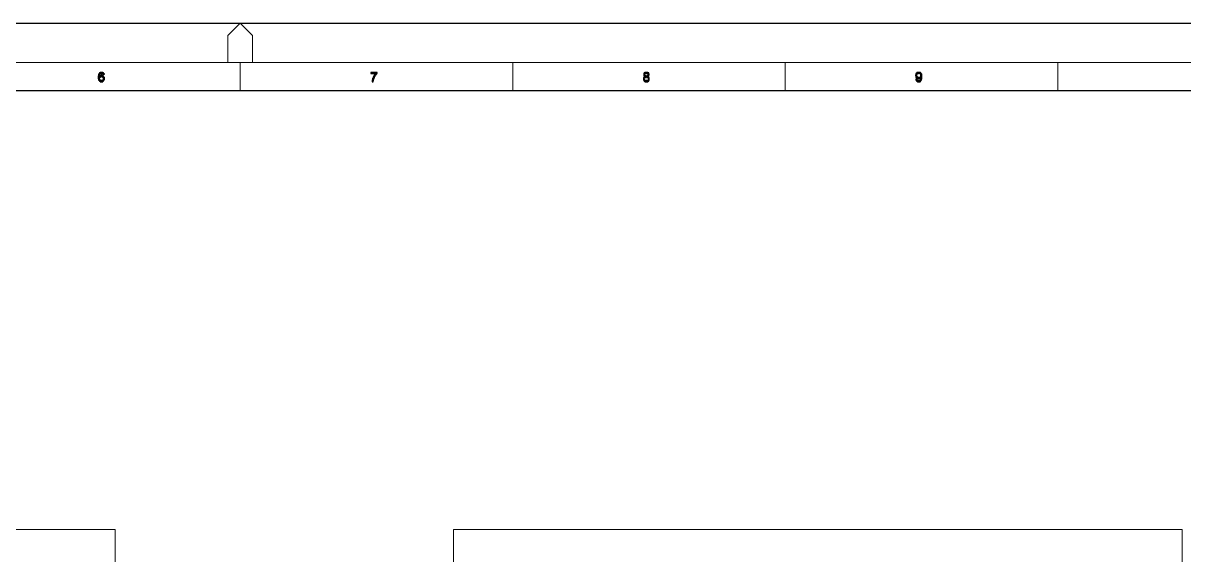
# Model space of a CAD drawing. Header units: millimetres. Extents: x 3 to 291, y 6 to 496.
# Drawn here: x 128.6 to 228.4, y 450.7 to 496.4 of the extents above; entities that cross this region are included whole.
import ezdxf

# ---------------------------------------------------------------- set-up
doc = ezdxf.new("R2010")
doc.units = ezdxf.units.MM
doc.layers.get('0').update_dxf_attribs({"linetype": 'CONTINUOUS'})

msp = doc.modelspace()

# ---------------------------------------------------------------- hatches: boundary and pattern name
for points in [[(135.137, 492.154), (135.104, 492.105), (135.104, 492.055), (135.054, 492.022), (135.054, 491.972), (135.054, 491.939), (135.054, 491.89), (135.021, 491.89), (135.021, 491.857), (135.021, 491.807), (135.021, 491.757), (135.021, 491.724), (135.021, 491.675), (135.054, 491.642), (135.054, 491.592), (135.054, 491.559), (135.054, 491.509), (135.104, 491.509), (135.104, 491.476), (135.137, 491.426), (135.187, 491.426), (135.187, 491.377), (135.22, 491.377), (135.269, 491.377), (135.319, 491.377), (135.302, 491.377), (135.352, 491.377), (135.402, 491.377), (135.435, 491.377), (135.435, 491.426), (135.484, 491.426), (135.484, 491.476), (135.319, 491.476), (135.302, 491.476), (135.269, 491.476), (135.22, 491.476), (135.22, 491.509), (135.187, 491.509), (135.187, 491.559), (135.137, 491.592), (135.137, 491.642), (135.137, 491.675), (135.137, 491.724), (135.187, 491.757), (135.22, 491.807), (135.137, 491.807), (135.137, 491.857), (135.137, 491.89), (135.137, 491.939), (135.137, 491.972), (135.137, 492.022), (135.187, 492.022), (135.187, 492.055), (135.22, 492.105), (135.269, 492.105), (135.319, 492.105), (135.319, 492.154)], [(135.319, 492.188), (135.302, 492.188), (135.269, 492.188), (135.22, 492.188), (135.187, 492.188), (135.187, 492.154), (135.137, 492.154), (135.137, 492.138), (135.319, 492.154), (135.302, 492.138), (135.352, 492.105), (135.402, 492.105), (135.435, 492.105), (135.435, 492.055), (135.435, 492.022), (135.435, 491.972), (135.567, 492.022), (135.567, 492.055), (135.517, 492.055), (135.517, 492.105), (135.484, 492.154), (135.484, 492.138), (135.435, 492.188), (135.402, 492.188), (135.352, 492.188)], [(135.319, 491.939), (135.302, 491.939), (135.269, 491.939), (135.269, 491.89), (135.22, 491.89), (135.187, 491.89), (135.187, 491.857), (135.137, 491.857), (135.137, 491.807), (135.22, 491.807), (135.269, 491.807), (135.319, 491.857), (135.484, 491.857), (135.435, 491.89), (135.402, 491.89), (135.352, 491.939)], [(135.484, 491.857), (135.319, 491.857), (135.302, 491.857), (135.352, 491.807), (135.402, 491.807), (135.435, 491.757), (135.435, 491.724), (135.484, 491.675), (135.484, 491.642), (135.484, 491.592), (135.435, 491.559), (135.435, 491.509), (135.402, 491.509), (135.402, 491.476), (135.352, 491.476), (135.319, 491.476), (135.484, 491.476), (135.517, 491.476), (135.517, 491.509), (135.567, 491.559), (135.567, 491.592), (135.567, 491.642), (135.567, 491.675), (135.567, 491.724), (135.567, 491.757), (135.517, 491.807)], [(159.027, 492.188), (158.481, 492.188), (158.481, 492.105), (158.895, 492.105), (158.895, 492.055), (158.862, 492.055), (158.862, 492.022), (158.812, 492.022), (158.812, 491.972), (158.779, 491.972), (158.779, 491.939), (158.779, 491.89), (158.73, 491.857), (158.73, 491.807), (158.697, 491.807), (158.697, 491.757), (158.697, 491.724), (158.647, 491.675), (158.647, 491.642), (158.647, 491.592), (158.647, 491.559), (158.614, 491.559), (158.614, 491.509), (158.597, 491.509), (158.614, 491.476), (158.597, 491.476), (158.614, 491.426), (158.597, 491.426), (158.614, 491.377), (158.597, 491.377), (158.697, 491.377), (158.697, 491.426), (158.73, 491.476), (158.73, 491.509), (158.73, 491.559), (158.73, 491.592), (158.73, 491.642), (158.779, 491.642), (158.779, 491.675), (158.779, 491.724), (158.812, 491.757), (158.812, 491.807), (158.862, 491.857), (158.862, 491.89), (158.895, 491.939), (158.895, 491.972), (158.945, 491.972), (158.945, 492.022), (158.994, 492.055), (158.994, 492.105), (159.027, 492.105)], [(182.19, 492.188), (182.157, 492.188), (182.107, 492.188), (182.074, 492.188), (182.025, 492.154), (182.025, 492.138), (181.991, 492.105), (181.991, 492.055), (181.991, 492.022), (181.991, 491.972), (181.991, 491.939), (181.991, 491.89), (182.025, 491.89), (182.025, 491.857), (182.074, 491.857), (182.074, 491.807), (182.025, 491.807), (181.991, 491.807), (181.991, 491.757), (181.942, 491.724), (181.942, 491.675), (181.942, 491.642), (181.942, 491.592), (181.942, 491.559), (181.942, 491.509), (181.991, 491.509), (181.991, 491.476), (182.025, 491.426), (182.19, 491.476), (182.157, 491.476), (182.107, 491.476), (182.074, 491.509), (182.074, 491.559), (182.025, 491.559), (182.025, 491.592), (182.025, 491.642), (182.025, 491.675), (182.074, 491.724), (182.107, 491.757), (182.157, 491.757), (182.19, 491.757), (182.19, 491.807), (182.405, 491.807), (182.372, 491.807), (182.322, 491.807), (182.322, 491.857), (182.372, 491.857), (182.19, 491.857), (182.157, 491.89), (182.107, 491.89), (182.107, 491.939), (182.074, 491.939), (182.074, 491.972), (182.074, 492.022), (182.074, 492.055), (182.107, 492.105), (182.157, 492.105), (182.19, 492.105), (182.19, 492.154), (182.405, 492.154), (182.372, 492.154), (182.372, 492.138), (182.322, 492.188), (182.289, 492.188), (182.24, 492.188)], [(182.405, 491.807), (182.19, 491.807), (182.24, 491.807), (182.24, 491.757), (182.289, 491.757), (182.322, 491.757), (182.322, 491.724), (182.372, 491.724), (182.372, 491.675), (182.372, 491.642), (182.372, 491.592), (182.372, 491.559), (182.322, 491.509), (182.289, 491.476), (182.24, 491.476), (182.19, 491.476), (182.025, 491.426), (182.074, 491.426), (182.074, 491.377), (182.107, 491.377), (182.157, 491.377), (182.19, 491.377), (182.24, 491.377), (182.289, 491.377), (182.322, 491.377), (182.372, 491.426), (182.405, 491.426), (182.405, 491.476), (182.455, 491.509), (182.455, 491.559), (182.455, 491.592), (182.455, 491.642), (182.455, 491.675), (182.455, 491.724), (182.455, 491.757), (182.405, 491.757)], [(182.405, 492.154), (182.19, 492.154), (182.19, 492.138), (182.24, 492.105), (182.289, 492.105), (182.322, 492.055), (182.322, 492.022), (182.322, 491.972), (182.322, 491.939), (182.289, 491.89), (182.24, 491.89), (182.19, 491.857), (182.372, 491.857), (182.405, 491.89), (182.405, 491.939), (182.455, 491.939), (182.455, 491.972), (182.455, 492.022), (182.455, 492.055), (182.405, 492.055), (182.405, 492.105)], [(205.452, 492.154), (205.452, 492.105), (205.402, 492.105), (205.402, 492.055), (205.402, 492.022), (205.402, 491.972), (205.369, 491.972), (205.369, 491.939), (205.369, 491.89), (205.402, 491.89), (205.402, 491.857), (205.402, 491.807), (205.402, 491.757), (205.452, 491.757), (205.452, 491.724), (205.667, 491.757), (205.617, 491.757), (205.584, 491.757), (205.534, 491.807), (205.485, 491.857), (205.485, 491.89), (205.485, 491.939), (205.485, 491.972), (205.485, 492.022), (205.534, 492.055), (205.534, 492.105), (205.584, 492.105), (205.617, 492.105), (205.667, 492.154)], [(205.485, 491.592), (205.402, 491.592), (205.402, 491.559), (205.402, 491.509), (205.452, 491.476), (205.452, 491.426), (205.485, 491.426), (205.534, 491.377), (205.584, 491.377), (205.617, 491.377), (205.667, 491.377), (205.7, 491.377), (205.75, 491.377), (205.783, 491.426), (205.832, 491.426), (205.617, 491.476), (205.584, 491.476), (205.534, 491.476), (205.534, 491.509), (205.485, 491.559)], [(205.667, 492.188), (205.617, 492.188), (205.584, 492.188), (205.534, 492.188), (205.485, 492.188), (205.485, 492.154), (205.485, 492.138), (205.452, 492.154), (205.667, 492.154), (205.667, 492.138), (205.7, 492.105), (205.75, 492.105), (205.75, 492.055), (205.783, 492.055), (205.783, 492.022), (205.783, 491.972), (205.832, 491.939), (205.783, 491.89), (205.783, 491.857), (205.783, 491.807), (205.75, 491.807), (205.75, 491.757), (205.832, 491.757), (205.832, 491.724), (205.832, 491.675), (205.832, 491.642), (205.783, 491.642), (205.783, 491.592), (205.783, 491.559), (205.75, 491.509), (205.7, 491.476), (205.667, 491.476), (205.617, 491.476), (205.832, 491.426), (205.832, 491.476), (205.865, 491.509), (205.865, 491.559), (205.865, 491.592), (205.915, 491.592), (205.915, 491.642), (205.915, 491.675), (205.915, 491.724), (205.915, 491.757), (205.915, 491.807), (205.915, 491.857), (205.915, 491.89), (205.915, 491.939), (205.915, 491.972), (205.915, 492.022), (205.865, 492.055), (205.865, 492.105), (205.832, 492.105), (205.832, 492.154), (205.783, 492.154), (205.783, 492.138), (205.783, 492.188), (205.75, 492.188), (205.7, 492.188)], [(205.75, 491.757), (205.7, 491.757), (205.667, 491.757), (205.452, 491.724), (205.485, 491.724), (205.485, 491.675), (205.534, 491.675), (205.584, 491.675), (205.617, 491.675), (205.667, 491.675), (205.7, 491.675), (205.75, 491.675), (205.75, 491.724), (205.783, 491.724), (205.783, 491.757), (205.832, 491.757)]]:
    msp.add_hatch(color=7).paths.add_polyline_path(points)

# ---------------------------------------------------------------- linework, layer by layer
at = {"color": 7, "linetype": 'Continuous', "lineweight": 25}
for points in [[(3.044, 496.423), (291.468, 496.423), (291.468, 292.692), (3.044, 292.692)], [(9.017, 490.616), (285.495, 490.616), (285.495, 298.764), (9.017, 298.764)]]:
    msp.add_lwpolyline(points, close=True, dxfattribs=at)
at = {"color": 7, "linetype": 'Continuous', "lineweight": 5}
for points in [[(146.189, 493.031), (146.189, 495.364), (147.248, 496.423), (148.306, 495.364), (148.306, 493.031)], [(147.248, 490.583), (147.248, 493.031), (147.248, 493.031)], [(170.724, 490.583), (170.724, 493.031), (170.724, 493.031)], [(194.135, 490.583), (194.135, 493.031), (194.135, 493.031)], [(217.612, 490.583), (217.612, 493.031), (217.612, 493.031)]]:
    msp.add_lwpolyline(points, dxfattribs=at)
msp.add_lwpolyline([(6.552, 493.031), (287.96, 493.031), (287.96, 296.265), (6.552, 296.265)], close=True, dxfattribs=at)
at = {"color": 7, "linetype": 'Continuous', "lineweight": -2}
for points in [[(135.137, 492.154), (135.104, 492.105), (135.104, 492.105), (135.104, 492.105), (135.104, 492.105), (135.104, 492.055), (135.104, 492.055), (135.054, 492.022), (135.054, 492.022), (135.054, 491.972), (135.054, 491.972), (135.054, 491.939), (135.054, 491.939), (135.054, 491.89), (135.021, 491.89), (135.021, 491.857), (135.021, 491.807), (135.021, 491.807), (135.021, 491.757), (135.021, 491.757), (135.021, 491.724), (135.021, 491.724), (135.021, 491.675), (135.054, 491.642), (135.054, 491.642), (135.054, 491.592), (135.054, 491.592), (135.054, 491.559), (135.054, 491.559), (135.054, 491.509), (135.104, 491.509), (135.104, 491.509), (135.104, 491.476), (135.104, 491.476), (135.104, 491.476), (135.137, 491.426), (135.137, 491.426), (135.187, 491.426), (135.187, 491.377), (135.187, 491.377), (135.22, 491.377), (135.22, 491.377), (135.269, 491.377), (135.319, 491.377), (135.302, 491.377), (135.302, 491.377), (135.352, 491.377), (135.352, 491.377), (135.402, 491.377), (135.402, 491.377), (135.435, 491.377), (135.435, 491.426), (135.435, 491.426), (135.484, 491.426), (135.484, 491.426), (135.484, 491.476), (135.319, 491.476), (135.302, 491.476), (135.269, 491.476), (135.269, 491.476), (135.22, 491.476), (135.22, 491.476), (135.22, 491.509), (135.187, 491.509), (135.187, 491.509), (135.187, 491.559), (135.187, 491.559), (135.137, 491.592), (135.137, 491.592), (135.137, 491.642), (135.137, 491.642), (135.137, 491.642), (135.137, 491.675), (135.137, 491.724), (135.137, 491.724), (135.187, 491.757), (135.187, 491.757), (135.187, 491.757), (135.22, 491.807), (135.22, 491.807), (135.137, 491.807), (135.137, 491.807), (135.137, 491.857), (135.137, 491.89), (135.137, 491.89), (135.137, 491.939), (135.137, 491.939), (135.137, 491.972), (135.137, 491.972), (135.137, 492.022), (135.187, 492.022), (135.187, 492.022), (135.187, 492.055), (135.187, 492.055), (135.22, 492.105), (135.22, 492.105), (135.269, 492.105), (135.269, 492.105), (135.319, 492.105), (135.319, 492.154)], [(135.319, 492.188), (135.302, 492.188), (135.269, 492.188), (135.269, 492.188), (135.22, 492.188), (135.22, 492.188), (135.187, 492.188), (135.187, 492.188), (135.187, 492.154), (135.137, 492.154), (135.137, 492.138), (135.319, 492.154), (135.302, 492.138), (135.352, 492.105), (135.352, 492.105), (135.402, 492.105), (135.402, 492.105), (135.435, 492.105), (135.435, 492.055), (135.435, 492.055), (135.435, 492.055), (135.435, 492.022), (135.435, 491.972), (135.567, 492.022), (135.567, 492.022), (135.567, 492.055), (135.517, 492.055), (135.517, 492.105), (135.517, 492.105), (135.517, 492.105), (135.484, 492.154), (135.484, 492.138), (135.484, 492.138), (135.435, 492.188), (135.435, 492.188), (135.402, 492.188), (135.402, 492.188), (135.352, 492.188), (135.352, 492.188)], [(135.319, 491.939), (135.302, 491.939), (135.302, 491.939), (135.269, 491.939), (135.269, 491.89), (135.22, 491.89), (135.22, 491.89), (135.22, 491.89), (135.187, 491.89), (135.187, 491.857), (135.137, 491.857), (135.137, 491.857), (135.137, 491.807), (135.22, 491.807), (135.22, 491.807), (135.269, 491.807), (135.269, 491.807), (135.319, 491.857), (135.484, 491.857), (135.484, 491.857), (135.484, 491.857), (135.435, 491.89), (135.435, 491.89), (135.402, 491.89), (135.402, 491.89), (135.352, 491.939), (135.352, 491.939)], [(135.484, 491.857), (135.319, 491.857), (135.302, 491.857), (135.352, 491.807), (135.352, 491.807), (135.402, 491.807), (135.402, 491.807), (135.435, 491.757), (135.435, 491.757), (135.435, 491.757), (135.435, 491.724), (135.435, 491.724), (135.484, 491.675), (135.484, 491.675), (135.484, 491.642), (135.484, 491.642), (135.484, 491.592), (135.484, 491.592), (135.435, 491.559), (135.435, 491.559), (135.435, 491.509), (135.435, 491.509), (135.402, 491.509), (135.402, 491.476), (135.402, 491.476), (135.352, 491.476), (135.352, 491.476), (135.319, 491.476), (135.484, 491.476), (135.517, 491.476), (135.517, 491.476), (135.517, 491.509), (135.517, 491.509), (135.567, 491.559), (135.567, 491.559), (135.567, 491.592), (135.567, 491.592), (135.567, 491.642), (135.567, 491.642), (135.567, 491.675), (135.567, 491.675), (135.567, 491.724), (135.567, 491.724), (135.567, 491.757), (135.567, 491.757), (135.517, 491.807), (135.517, 491.807), (135.517, 491.807)], [(159.027, 492.188), (158.481, 492.188), (158.481, 492.105), (158.895, 492.105), (158.895, 492.055), (158.862, 492.055), (158.862, 492.055), (158.862, 492.022), (158.812, 492.022), (158.812, 491.972), (158.812, 491.972), (158.779, 491.972), (158.779, 491.939), (158.779, 491.939), (158.779, 491.89), (158.73, 491.857), (158.73, 491.857), (158.73, 491.857), (158.73, 491.807), (158.697, 491.807), (158.697, 491.757), (158.697, 491.757), (158.697, 491.724), (158.697, 491.724), (158.647, 491.675), (158.647, 491.675), (158.647, 491.642), (158.647, 491.642), (158.647, 491.592), (158.647, 491.592), (158.647, 491.559), (158.614, 491.559), (158.614, 491.509), (158.597, 491.509), (158.614, 491.476), (158.597, 491.476), (158.614, 491.426), (158.597, 491.426), (158.614, 491.377), (158.597, 491.377), (158.697, 491.377), (158.697, 491.377), (158.697, 491.426), (158.697, 491.426), (158.73, 491.476), (158.73, 491.509), (158.73, 491.509), (158.73, 491.559), (158.73, 491.559), (158.73, 491.592), (158.73, 491.592), (158.73, 491.592), (158.73, 491.642), (158.779, 491.642), (158.779, 491.675), (158.779, 491.675), (158.779, 491.724), (158.779, 491.724), (158.812, 491.757), (158.812, 491.757), (158.812, 491.807), (158.812, 491.807), (158.862, 491.857), (158.862, 491.857), (158.862, 491.89), (158.862, 491.89), (158.895, 491.939), (158.895, 491.939), (158.895, 491.972), (158.945, 491.972), (158.945, 492.022), (158.945, 492.022), (158.945, 492.022), (158.994, 492.055), (158.994, 492.055), (158.994, 492.105), (159.027, 492.105)], [(182.19, 492.188), (182.19, 492.188), (182.157, 492.188), (182.157, 492.188), (182.107, 492.188), (182.107, 492.188), (182.074, 492.188), (182.074, 492.188), (182.025, 492.154), (182.025, 492.138), (182.025, 492.138), (181.991, 492.105), (181.991, 492.105), (181.991, 492.105), (181.991, 492.055), (181.991, 492.055), (181.991, 492.022), (181.991, 492.022), (181.991, 491.972), (181.991, 491.972), (181.991, 491.939), (181.991, 491.939), (181.991, 491.89), (181.991, 491.89), (182.025, 491.89), (182.025, 491.857), (182.025, 491.857), (182.074, 491.857), (182.074, 491.857), (182.074, 491.857), (182.074, 491.807), (182.025, 491.807), (182.025, 491.807), (181.991, 491.807), (181.991, 491.757), (181.991, 491.757), (181.991, 491.757), (181.942, 491.724), (181.942, 491.724), (181.942, 491.675), (181.942, 491.675), (181.942, 491.642), (181.942, 491.642), (181.942, 491.592), (181.942, 491.592), (181.942, 491.559), (181.942, 491.559), (181.942, 491.509), (181.991, 491.509), (181.991, 491.476), (181.991, 491.476), (182.025, 491.426), (182.19, 491.476), (182.19, 491.476), (182.157, 491.476), (182.157, 491.476), (182.107, 491.476), (182.107, 491.476), (182.074, 491.509), (182.074, 491.509), (182.074, 491.559), (182.025, 491.559), (182.025, 491.592), (182.025, 491.592), (182.025, 491.642), (182.025, 491.642), (182.025, 491.675), (182.025, 491.675), (182.074, 491.724), (182.074, 491.724), (182.074, 491.724), (182.107, 491.757), (182.107, 491.757), (182.107, 491.757), (182.157, 491.757), (182.19, 491.757), (182.19, 491.807), (182.405, 491.807), (182.372, 491.807), (182.372, 491.807), (182.322, 491.807), (182.322, 491.857), (182.322, 491.857), (182.322, 491.857), (182.372, 491.857), (182.372, 491.857), (182.19, 491.857), (182.19, 491.857), (182.157, 491.89), (182.157, 491.89), (182.107, 491.89), (182.107, 491.89), (182.107, 491.939), (182.074, 491.939), (182.074, 491.972), (182.074, 491.972), (182.074, 492.022), (182.074, 492.022), (182.074, 492.022), (182.074, 492.055), (182.074, 492.055), (182.107, 492.105), (182.107, 492.105), (182.157, 492.105), (182.157, 492.105), (182.19, 492.105), (182.19, 492.154), (182.405, 492.154), (182.372, 492.154), (182.372, 492.138), (182.372, 492.138), (182.322, 492.188), (182.322, 492.188), (182.289, 492.188), (182.289, 492.188), (182.24, 492.188), (182.24, 492.188)], [(182.405, 491.807), (182.19, 491.807), (182.24, 491.807), (182.24, 491.757), (182.289, 491.757), (182.289, 491.757), (182.322, 491.757), (182.322, 491.724), (182.322, 491.724), (182.372, 491.724), (182.372, 491.675), (182.372, 491.675), (182.372, 491.642), (182.372, 491.642), (182.372, 491.592), (182.372, 491.592), (182.372, 491.559), (182.372, 491.559), (182.322, 491.509), (182.322, 491.509), (182.322, 491.509), (182.289, 491.476), (182.289, 491.476), (182.24, 491.476), (182.24, 491.476), (182.19, 491.476), (182.025, 491.426), (182.025, 491.426), (182.025, 491.426), (182.074, 491.426), (182.074, 491.377), (182.074, 491.377), (182.107, 491.377), (182.107, 491.377), (182.157, 491.377), (182.19, 491.377), (182.19, 491.377), (182.19, 491.377), (182.24, 491.377), (182.289, 491.377), (182.289, 491.377), (182.322, 491.377), (182.322, 491.377), (182.372, 491.426), (182.372, 491.426), (182.372, 491.426), (182.405, 491.426), (182.405, 491.476), (182.405, 491.476), (182.455, 491.509), (182.455, 491.509), (182.455, 491.559), (182.455, 491.559), (182.455, 491.592), (182.455, 491.592), (182.455, 491.642), (182.455, 491.642), (182.455, 491.642), (182.455, 491.675), (182.455, 491.675), (182.455, 491.724), (182.455, 491.724), (182.455, 491.757), (182.405, 491.757), (182.405, 491.757)], [(182.405, 492.154), (182.19, 492.154), (182.19, 492.138), (182.24, 492.105), (182.289, 492.105), (182.289, 492.105), (182.289, 492.105), (182.322, 492.055), (182.322, 492.055), (182.322, 492.055), (182.322, 492.022), (182.322, 491.972), (182.322, 491.972), (182.322, 491.972), (182.322, 491.939), (182.322, 491.939), (182.289, 491.89), (182.289, 491.89), (182.289, 491.89), (182.24, 491.89), (182.24, 491.89), (182.19, 491.857), (182.372, 491.857), (182.405, 491.89), (182.405, 491.89), (182.405, 491.89), (182.405, 491.939), (182.455, 491.939), (182.455, 491.972), (182.455, 491.972), (182.455, 492.022), (182.455, 492.022), (182.455, 492.055), (182.405, 492.055), (182.405, 492.105), (182.405, 492.105)], [(205.452, 492.154), (205.452, 492.105), (205.452, 492.105), (205.402, 492.105), (205.402, 492.055), (205.402, 492.055), (205.402, 492.022), (205.402, 492.022), (205.402, 491.972), (205.369, 491.972), (205.369, 491.939), (205.369, 491.939), (205.369, 491.89), (205.402, 491.89), (205.402, 491.857), (205.402, 491.857), (205.402, 491.807), (205.402, 491.807), (205.402, 491.757), (205.452, 491.757), (205.452, 491.724), (205.667, 491.757), (205.617, 491.757), (205.617, 491.757), (205.584, 491.757), (205.584, 491.757), (205.534, 491.807), (205.534, 491.807), (205.534, 491.807), (205.534, 491.807), (205.485, 491.857), (205.485, 491.857), (205.485, 491.89), (205.485, 491.89), (205.485, 491.939), (205.485, 491.939), (205.485, 491.972), (205.485, 491.972), (205.485, 492.022), (205.485, 492.022), (205.534, 492.055), (205.534, 492.055), (205.534, 492.105), (205.584, 492.105), (205.584, 492.105), (205.617, 492.105), (205.617, 492.105), (205.667, 492.154)], [(205.485, 491.592), (205.402, 491.592), (205.402, 491.559), (205.402, 491.559), (205.402, 491.509), (205.402, 491.509), (205.452, 491.476), (205.452, 491.476), (205.452, 491.426), (205.485, 491.426), (205.485, 491.426), (205.485, 491.426), (205.534, 491.377), (205.534, 491.377), (205.584, 491.377), (205.584, 491.377), (205.617, 491.377), (205.617, 491.377), (205.617, 491.377), (205.667, 491.377), (205.7, 491.377), (205.7, 491.377), (205.75, 491.377), (205.75, 491.377), (205.783, 491.426), (205.783, 491.426), (205.783, 491.426), (205.832, 491.426), (205.617, 491.476), (205.617, 491.476), (205.617, 491.476), (205.584, 491.476), (205.584, 491.476), (205.534, 491.476), (205.534, 491.509), (205.534, 491.509), (205.485, 491.559), (205.485, 491.559)], [(205.667, 492.188), (205.617, 492.188), (205.617, 492.188), (205.584, 492.188), (205.584, 492.188), (205.534, 492.188), (205.534, 492.188), (205.485, 492.188), (205.485, 492.154), (205.485, 492.138), (205.452, 492.154), (205.667, 492.154), (205.667, 492.138), (205.7, 492.105), (205.7, 492.105), (205.75, 492.105), (205.75, 492.105), (205.75, 492.055), (205.783, 492.055), (205.783, 492.055), (205.783, 492.022), (205.783, 492.022), (205.783, 491.972), (205.783, 491.972), (205.832, 491.939), (205.832, 491.939), (205.783, 491.89), (205.783, 491.89), (205.783, 491.857), (205.783, 491.857), (205.783, 491.807), (205.75, 491.807), (205.75, 491.807), (205.75, 491.757), (205.832, 491.757), (205.832, 491.757), (205.832, 491.724), (205.832, 491.724), (205.832, 491.675), (205.832, 491.675), (205.832, 491.642), (205.783, 491.642), (205.783, 491.592), (205.783, 491.592), (205.783, 491.559), (205.783, 491.559), (205.783, 491.559), (205.75, 491.509), (205.75, 491.509), (205.75, 491.509), (205.7, 491.476), (205.7, 491.476), (205.667, 491.476), (205.667, 491.476), (205.617, 491.476), (205.832, 491.426), (205.832, 491.476), (205.832, 491.476), (205.865, 491.509), (205.865, 491.509), (205.865, 491.559), (205.865, 491.559), (205.865, 491.559), (205.865, 491.592), (205.915, 491.592), (205.915, 491.642), (205.915, 491.642), (205.915, 491.675), (205.915, 491.675), (205.915, 491.724), (205.915, 491.724), (205.915, 491.757), (205.915, 491.757), (205.915, 491.807), (205.915, 491.807), (205.915, 491.857), (205.915, 491.89), (205.915, 491.89), (205.915, 491.939), (205.915, 491.939), (205.915, 491.972), (205.915, 491.972), (205.915, 492.022), (205.915, 492.022), (205.865, 492.055), (205.865, 492.055), (205.865, 492.055), (205.865, 492.105), (205.865, 492.105), (205.832, 492.105), (205.832, 492.154), (205.783, 492.154), (205.783, 492.138), (205.783, 492.188), (205.75, 492.188), (205.75, 492.188), (205.7, 492.188), (205.7, 492.188)], [(205.75, 491.757), (205.7, 491.757), (205.7, 491.757), (205.667, 491.757), (205.667, 491.757), (205.452, 491.724), (205.452, 491.724), (205.485, 491.724), (205.485, 491.675), (205.534, 491.675), (205.534, 491.675), (205.584, 491.675), (205.584, 491.675), (205.617, 491.675), (205.617, 491.675), (205.617, 491.675), (205.667, 491.675), (205.667, 491.675), (205.7, 491.675), (205.7, 491.675), (205.75, 491.675), (205.75, 491.675), (205.75, 491.724), (205.783, 491.724), (205.783, 491.724), (205.783, 491.757), (205.832, 491.757)]]:
    msp.add_lwpolyline(points, close=True, dxfattribs=at)
at = {"color": 7, "linetype": 'Continuous', "lineweight": 20}
for points in [[(73.773, 358.738), (136.494, 358.738), (136.494, 452.844), (73.773, 452.844)], [(165.596, 358.738), (228.317, 358.738), (228.317, 452.844), (165.596, 452.844)]]:
    msp.add_lwpolyline(points, close=True, dxfattribs=at)

doc.saveas('drawing.dxf')
